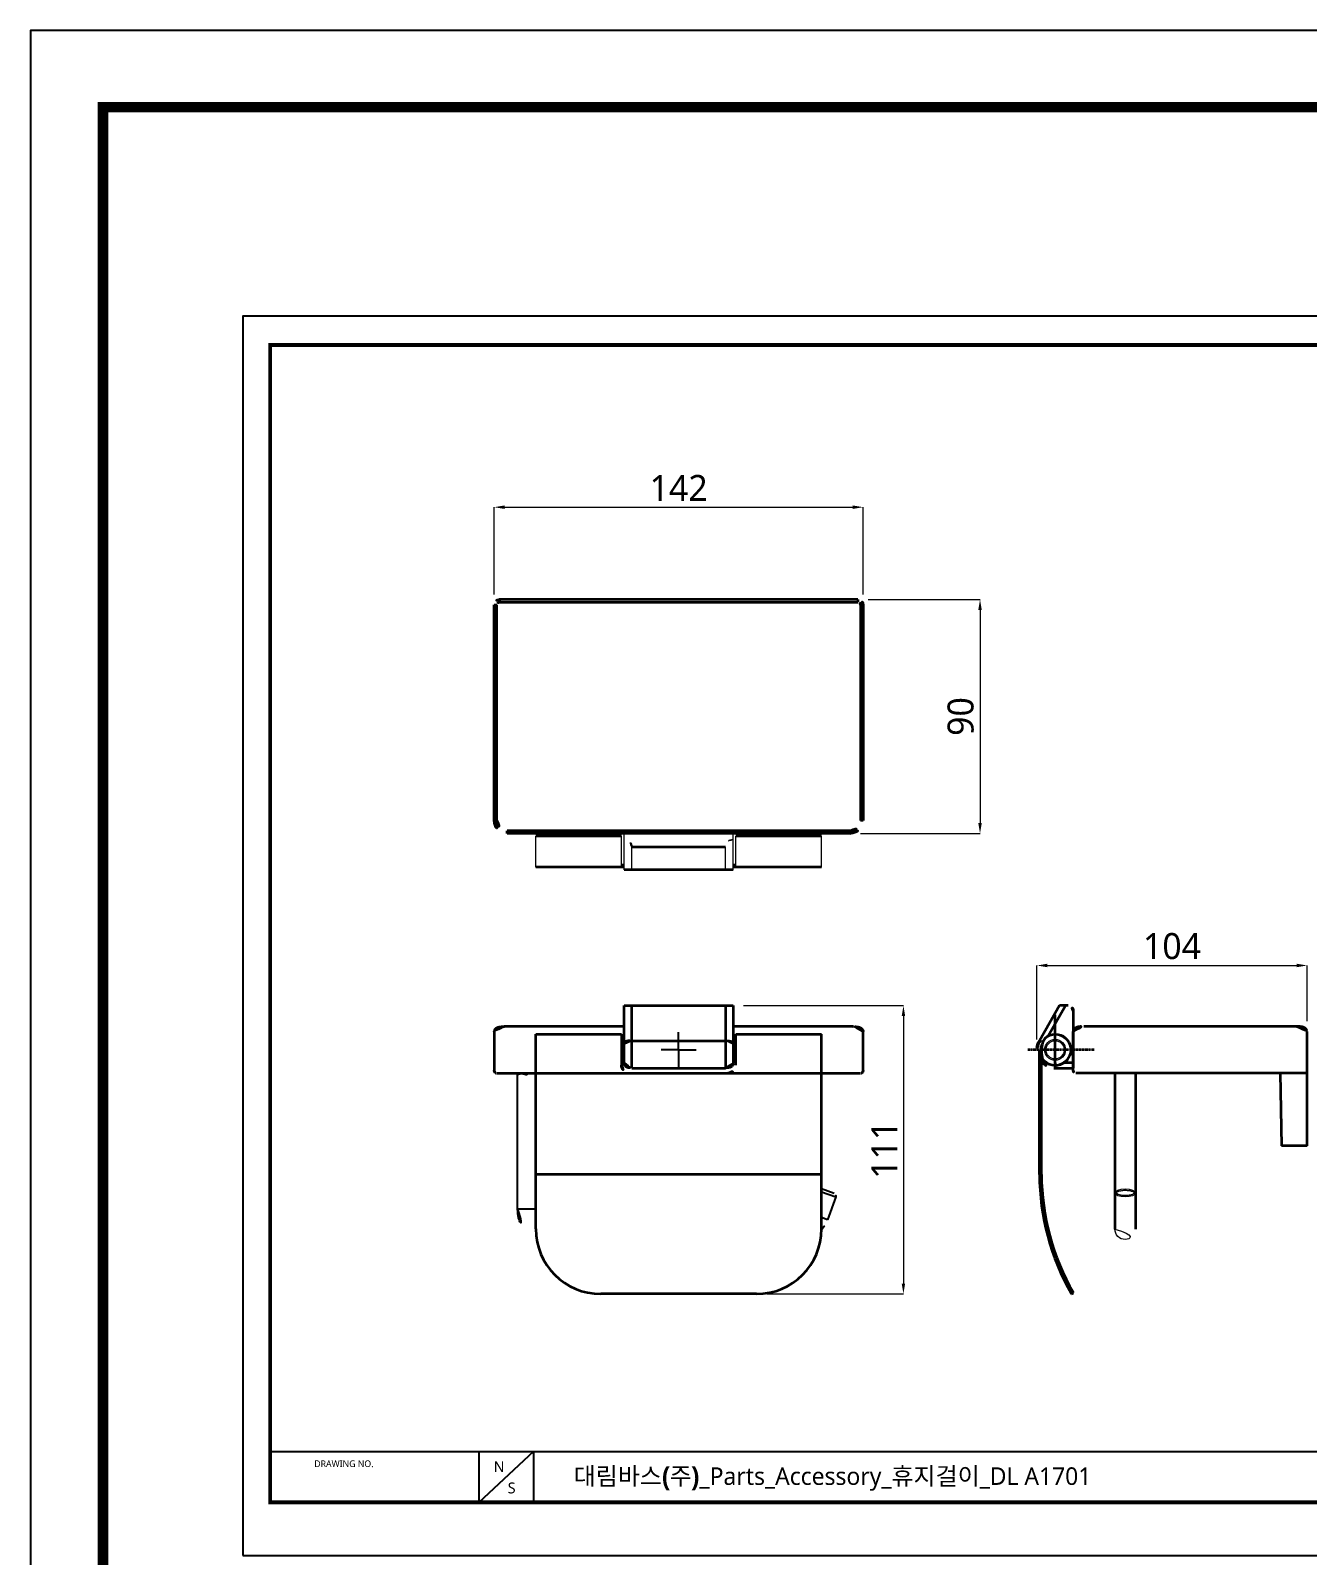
# Model space of a CAD drawing. Extents: x 16296675745 to 16296677481, y -37409619395 to -37409618123.
# Drawn here: x 16296675745 to 16296676237, y -37409618710 to -37409618123 of the extents above; entities that cross this region are included whole.
import ezdxf

# ---------------------------------------------------------------- set-up
doc = ezdxf.new("R2010")
doc.units = 0
doc.header["$LTSCALE"] = 10
doc.header["$MEASUREMENT"] = 0
doc.header["$PDMODE"] = 3
doc.header["$PDSIZE"] = -10
doc.linetypes.add('CENTER', pattern=[2, 1.25, -0.25, 0.25, -0.25])
doc.linetypes.add('HIDDEN', pattern=[0.375, 0.25, -0.125])
doc.layers.get('0').update_dxf_attribs({"linetype": 'CONTINUOUS'})
doc.layers.get('DEFPOINTS').update_dxf_attribs({"linetype": 'CONTINUOUS'})
doc.layers.add('中心线', color=1, linetype='CENTER')
doc.layers.add('标尺线', color=82, linetype='CONTINUOUS', lineweight=18)
doc.layers.add('粗实线', color=7, linetype='CONTINUOUS', lineweight=35)
doc.styles.add('Daelim Dimension', font='')
doc.styles.get('Daelim Dimension').set_extended_font_data('NanumGothic')
doc.dimstyles.new('DEFAULT', dxfattribs={"dimscale": 2, "dimtxt": 2, "dimasz": 2, "dimexe": 0, "dimexo": 2, "dimgap": 1, "dimtad": 1, "dimdec": 1, "dimzin": 9, "dimdsep": 46, "dimtxsty": 'Daelim Dimension', "dimcen": 0.5, "dimclrd": 252, "dimclre": 252, "dimclrt": 3, "dimadec": 1, "dimazin": 0, "dimtfac": 1, "dimtdec": 1, "dimtix": 1, "dimtmove": 0, "dimatfit": 3, "dimfxl": 1, "dimtolj": 1, "dimtzin": 1, "dimlwd": 9, "dimlwe": 9, "dimarcsym": 0})

# ---------------------------------------------------------------- blocks, each defined once
blk = doc.blocks.new('*D21')
at = {"layer": 'DEFPOINTS', "color": 0, "transparency": 16777216}
for p in [(16296676015.557819, -37409618498.558228), (16296676024.557819, -37409618609.506737), (16296676081.08321, -37409618609.506737)]:
    blk.add_point(p, dxfattribs=at)
at = {"layer": '标尺线', "color": 5, "lineweight": 9, "transparency": 16777216}
for p, q in [((16296676019.557819, -37409618498.558228), (16296676081.08321, -37409618498.558228)), ((16296676081.08321, -37409618502.558228), (16296676081.08321, -37409618605.506737)), ((16296676028.557819, -37409618609.506737), (16296676081.08321, -37409618609.506737))]:
    blk.add_line(p, q, dxfattribs=at)
at = {"layer": '标尺线', "color": 5, "transparency": 16777216}
for points in [[(16296676080.41654, -37409618502.558228), (16296676081.74987, -37409618502.558228), (16296676081.08321, -37409618498.558228)], [(16296676080.41654, -37409618605.506737), (16296676081.74987, -37409618605.506737), (16296676081.08321, -37409618609.506737)]]:
    blk.add_solid(points, dxfattribs=at)
at = {"layer": '标尺线', "color": 7, "transparency": 16777216, "insert": (16296676073.747021, -37409618554.032494), "char_height": 10, "attachment_point": 5, "rotation": 90, "style": 'Daelim Dimension'}
blk.add_mtext('\\A1;111', dxfattribs=at)
blk = doc.blocks.new('*D22')
at = {"layer": 'DEFPOINTS', "color": 0, "transparency": 16777216}
for p in [(16296676236.48192, -37409618483.093971), (16296676236.48192, -37409618508.558228), (16296676132.48192, -37409618515.558228)]:
    blk.add_point(p, dxfattribs=at)
at = {"layer": '标尺线', "color": 5, "lineweight": 9, "transparency": 16777216}
for p, q in [((16296676132.48192, -37409618511.558228), (16296676132.48192, -37409618483.093971)), ((16296676136.48192, -37409618483.093971), (16296676232.48192, -37409618483.093971)), ((16296676236.48192, -37409618504.558228), (16296676236.48192, -37409618483.093971))]:
    blk.add_line(p, q, dxfattribs=at)
at = {"layer": '标尺线', "color": 5, "transparency": 16777216}
for points in [[(16296676136.48192, -37409618482.427307), (16296676136.48192, -37409618483.760643), (16296676132.48192, -37409618483.093971)], [(16296676232.48192, -37409618482.427307), (16296676232.48192, -37409618483.760643), (16296676236.48192, -37409618483.093971)]]:
    blk.add_solid(points, dxfattribs=at)
at = {"layer": '标尺线', "color": 7, "transparency": 16777216, "insert": (16296676184.48192, -37409618475.686249), "char_height": 10, "attachment_point": 5, "style": 'Daelim Dimension'}
blk.add_mtext('\\A1;104', dxfattribs=at)
blk = doc.blocks.new('*D23')
at = {"color": 5, "lineweight": 9, "ltscale": 0.5, "transparency": 16777216}
for p, q in [((16296675923.557819, -37409618340.267403), (16296675923.557819, -37409618306.704643)), ((16296675927.557819, -37409618306.704643), (16296676061.557819, -37409618306.704643)), ((16296676065.557819, -37409618340.267403), (16296676065.557819, -37409618306.704643))]:
    blk.add_line(p, q, dxfattribs=at)
at = {"color": 5, "ltscale": 0.5, "transparency": 16777216}
for points in [[(16296675927.557819, -37409618306.037979), (16296675927.557819, -37409618307.371307), (16296675923.557819, -37409618306.704643)], [(16296676061.557819, -37409618306.037979), (16296676061.557819, -37409618307.371307), (16296676065.557819, -37409618306.704643)]]:
    blk.add_solid(points, dxfattribs=at)
at = {"layer": 'DEFPOINTS', "color": 0, "ltscale": 0.5, "transparency": 16777216}
for p in [(16296676065.557819, -37409618306.704643), (16296675923.557819, -37409618344.267403), (16296676065.557819, -37409618344.267403)]:
    blk.add_point(p, dxfattribs=at)
at = {"color": 7, "ltscale": 0.5, "transparency": 16777216, "insert": (16296675994.557819, -37409618299.311234), "char_height": 10, "attachment_point": 5, "style": 'Daelim Dimension'}
blk.add_mtext('\\A1;142', dxfattribs=at)
blk = doc.blocks.new('*D24')
at = {"color": 5, "lineweight": 9, "ltscale": 0.5, "transparency": 16777216}
for p, q in [((16296676067.55782, -37409618342.2674), (16296676110.5754, -37409618342.2674)), ((16296676110.5754, -37409618346.2674), (16296676110.5754, -37409618428.2674)), ((16296676064.55782, -37409618432.2674), (16296676110.5754, -37409618432.2674))]:
    blk.add_line(p, q, dxfattribs=at)
at = {"color": 5, "ltscale": 0.5, "transparency": 16777216}
for points in [[(16296676109.90873, -37409618346.2674), (16296676111.24206, -37409618346.2674), (16296676110.5754, -37409618342.2674)], [(16296676109.90873, -37409618428.2674), (16296676111.24206, -37409618428.2674), (16296676110.5754, -37409618432.2674)]]:
    blk.add_solid(points, dxfattribs=at)
at = {"layer": 'DEFPOINTS', "color": 0, "ltscale": 0.5, "transparency": 16777216}
for p in [(16296676063.55782, -37409618342.2674), (16296676060.55782, -37409618432.2674), (16296676110.5754, -37409618432.2674)]:
    blk.add_point(p, dxfattribs=at)
at = {"color": 7, "ltscale": 0.5, "transparency": 16777216, "insert": (16296676103.13191, -37409618387.2674), "char_height": 10, "attachment_point": 5, "rotation": 90, "style": 'Daelim Dimension'}
blk.add_mtext('\\A1;90', dxfattribs=at)

msp = doc.modelspace()

# ---------------------------------------------------------------- linework, layer by layer
at = {"color": 7, "linetype": 'Continuous'}
for p, q in [((16296675932.557819, -37409618525.094131), (16296675934.557819, -37409618524.558228)), ((16296675932.557819, -37409618576.858231), (16296675932.557819, -37409618525.094131)), ((16296675939.203569, -37409618524.558228), (16296675934.557819, -37409618524.558228)), ((16296676054.43811, -37409618570.884293), (16296676049.557819, -37409618569.108009)), ((16296676049.557819, -37409618570.172188), (16296676055.03578, -37409618572.166)), ((16296676055.03578, -37409618572.166), (16296676051.834129, -37409618580.962471)), ((16296675939.557819, -37409618576.858231), (16296675932.557819, -37409618576.858231)), ((16296676051.834129, -37409618580.962471), (16296676049.557819, -37409618580.133957))]:
    msp.add_line(p, q, dxfattribs=at)
at = {"color": 5}
msp.add_line((16296675837.303169, -37409618670.210129), (16296676361.49045, -37409618670.210129), dxfattribs=at)
at = {"color": 5, "ltscale": 40}
for p, q in [((16296675917.653851, -37409618670.210129), (16296675917.653851, -37409618689.826469)), ((16296675917.653851, -37409618670.210129), (16296675917.653851, -37409618689.826469)), ((16296675938.648211, -37409618670.210129), (16296675917.653851, -37409618689.826469)), ((16296675938.648211, -37409618670.210129), (16296675917.653851, -37409618689.826469)), ((16296675938.648211, -37409618670.210129), (16296675938.648211, -37409618689.826469)), ((16296675938.648211, -37409618670.210129), (16296675938.648211, -37409618689.826469))]:
    msp.add_line(p, q, dxfattribs=at)
at = {"ltscale": 0.5}
for points in [[(16296675745.032089, -37409619395.241547), (16296677481.032089, -37409619395.241547), (16296677481.032089, -37409618123.241547), (16296675745.032089, -37409618123.241547)], [(16296675826.83497, -37409618710.177017), (16296676477.83497, -37409618710.177017), (16296676477.83497, -37409618233.177017), (16296675826.83497, -37409618233.177017)]]:
    msp.add_lwpolyline(points, close=True, dxfattribs=at)
at = {"color": 5, "linetype": 'ByBlock', "lineweight": 200}
for points, const_width in [([(16296675772.947269, -37409619340.775627), (16296677452.947269, -37409619340.775627), (16296677452.947269, -37409618152.775627), (16296675772.947269, -37409618152.775627)], 4), ([(16296675837.303169, -37409618689.752296), (16296676467.303169, -37409618689.752296), (16296676467.303169, -37409618244.252296), (16296675837.303169, -37409618244.252296)], 1.5)]:
    msp.add_lwpolyline(points, close=True, dxfattribs=dict(at, const_width=const_width))
at = {"color": 7, "linetype": 'Continuous'}
for centre, radius, start, end in [((16296676054.09609, -37409618571.823982), 1, 340.000124804, 69.999844665), ((16296675944.557819, -37409618576.858231), 12, 180, 246.562503211), ((16296676040.557819, -37409618576.858231), 12, 318.578137155, 340.000124804)]:
    msp.add_arc(centre, radius, start, end, dxfattribs=at)
msp.add_ellipse((16296675936.557819, -37409618522.82618), major_axis=(3.999994, 0.000002), ratio=0.5773512789, start_param=4.0651943126, end_param=5.4351244808, dxfattribs=at)
at = {"layer": '中心线', "color": 1, "linetype": 'CENTER'}
for q in [(16296675994.557819, -37409618508.808228), (16296675987.807819, -37409618515.558228), (16296675994.557819, -37409618522.308228), (16296676001.307819, -37409618515.558228)]:
    msp.add_line((16296675994.557819, -37409618515.558228), q, dxfattribs=at)
at = {"layer": '标尺线', "color": 7}
for p, q in [((16296675939.557819, -37409618445.267403), (16296675939.557819, -37409618433.267403)), ((16296675972.557819, -37409618445.267403), (16296675972.557819, -37409618433.267403)), ((16296675973.557819, -37409618446.267403), (16296675973.557819, -37409618432.267403)), ((16296676015.557819, -37409618446.267403), (16296676015.557819, -37409618432.267403)), ((16296676016.557819, -37409618445.267403), (16296676016.557819, -37409618433.267403)), ((16296676049.557819, -37409618445.267403), (16296676049.557819, -37409618433.267403)), ((16296675976.557819, -37409618446.267403), (16296675976.557819, -37409618437.567398)), ((16296676012.557819, -37409618446.267403), (16296676012.557819, -37409618437.567398))]:
    msp.add_line(p, q, dxfattribs=at)
for radius in [5.745636, 4, 3.5]:
    msp.add_circle((16296676139.48192, -37409618515.558228), radius, dxfattribs=at)
for centre, radius, start, end in [((16296675973.557819, -37409618437.567398), 3, 0, 90), ((16296676015.557819, -37409618437.567398), 3, 90, 180), ((16296676166.48192, -37409618584.558228), 4, 180, 0)]:
    msp.add_arc(centre, radius, start, end, dxfattribs=at)
msp.add_ellipse((16296676166.48192, -37409618570.637009), major_axis=(-4, 0), ratio=0.3822492089, dxfattribs=at)
msp.add_open_spline([(16296676162.98192, -37409618570.637009), (16296676162.98192, -37409618570.65062), (16296676162.98349, -37409618570.666183), (16296676163.01491, -37409618570.730431), (16296676163.046749, -37409618570.777718), (16296676163.159691, -37409618570.88916), (16296676163.240191, -37409618570.952553), (16296676163.566271, -37409618571.153862), (16296676163.894819, -37409618571.291557), (16296676164.688801, -37409618571.507874), (16296676165.153839, -37409618571.58802), (16296676166.134399, -37409618571.67263), (16296676166.649719, -37409618571.677269), (16296676167.720261, -37409618571.604843), (16296676168.268209, -37409618571.513939), (16296676169.08007, -37409618571.284798), (16296676169.379391, -37409618571.15995), (16296676169.740749, -37409618570.945068), (16296676169.84553, -37409618570.855751), (16296676169.950939, -37409618570.731903), (16296676169.96962, -37409618570.691719), (16296676169.98402, -37409618570.64431), (16296676169.98385, -37409618570.636047), (16296676169.975269, -37409618570.596817), (16296676169.96306, -37409618570.563072), (16296676169.887329, -37409618570.463333), (16296676169.823771, -37409618570.399658), (16296676169.64019, -37409618570.26535), (16296676169.520809, -37409618570.194817), (16296676169.04953, -37409618569.972252), (16296676168.596359, -37409618569.834312), (16296676167.561569, -37409618569.650673), (16296676166.98027, -37409618569.603683), (16296676165.823469, -37409618569.612984), (16296676165.24847, -37409618569.669296), (16296676164.238239, -37409618569.868721), (16296676163.80335, -37409618570.01342), (16296676163.322309, -37409618570.261208), (16296676163.19022, -37409618570.355942), (16296676163.04174, -37409618570.50032), (16296676163.00845, -37409618570.553467), (16296676162.983311, -37409618570.611862), (16296676162.98192, -37409618570.624992), (16296676162.98192, -37409618570.637009)], degree=3, knots=[0, 0, 0, 0, 0.1848033456, 0.1848033456, 0.3696066912, 0.3696066912, 0.5544100368, 0.5544100368, 0.9515950471, 0.9515950471, 1.3487800574, 1.3487800574, 1.7459650676, 1.7459650676, 2.2068116236, 2.2068116236, 2.5702924075, 2.5702924075, 2.8270461732, 2.8270461732, 3.0260462081, 3.0260462081, 3.2250462431, 3.2250462431, 3.424046278, 3.424046278, 3.623046313, 3.623046313, 3.8220463479, 3.8220463479, 4.2777279738, 4.2777279738, 4.7334095996, 4.7334095996, 5.1890912255, 5.1890912255, 5.6447728514, 5.6447728514, 5.9086495343, 5.9086495343, 6.1200715649, 6.1200715649, 6.2831853072, 6.2831853072, 6.2831853072, 6.2831853072], dxfattribs=at)
at = {"layer": '粗实线', "color": 7, "linetype": 'Continuous'}
for p, q in [((16296675923.557819, -37409618344.267403), (16296675924.557819, -37409618344.267403)), ((16296675923.557819, -37409618427.267403), (16296675923.557819, -37409618344.267403)), ((16296675924.557819, -37409618427.267403), (16296675924.557819, -37409618344.267403)), ((16296676063.557819, -37409618342.267403), (16296675925.557819, -37409618342.267403)), ((16296675925.557819, -37409618342.267403), (16296675925.557819, -37409618343.267403)), ((16296675925.557819, -37409618343.267403), (16296676063.557819, -37409618343.267403)), ((16296676063.557819, -37409618342.267403), (16296676063.557819, -37409618343.267403)), ((16296676064.557819, -37409618344.267403), (16296676064.557819, -37409618427.267403)), ((16296676065.557819, -37409618344.267403), (16296676064.557819, -37409618344.267403)), ((16296676065.557819, -37409618344.267403), (16296676065.557819, -37409618427.267403)), ((16296675923.557819, -37409618427.267403), (16296675924.557819, -37409618427.267403)), ((16296676065.557819, -37409618427.267403), (16296676064.557819, -37409618427.267403)), ((16296676060.557819, -37409618431.267403), (16296675928.557819, -37409618431.267403)), ((16296675928.557819, -37409618432.267403), (16296675928.557819, -37409618431.267403)), ((16296676060.557819, -37409618432.267403), (16296675928.557819, -37409618432.267403)), ((16296675972.557819, -37409618433.267403), (16296675939.557819, -37409618433.267403)), ((16296676049.557819, -37409618433.267403), (16296676016.557819, -37409618433.267403)), ((16296676060.557819, -37409618432.267403), (16296676060.557819, -37409618431.267403)), ((16296676012.557819, -37409618437.567398), (16296675976.557819, -37409618437.567398)), ((16296675973.557819, -37409618445.267403), (16296675939.557819, -37409618445.267403)), ((16296675973.557819, -37409618444.4674), (16296675972.557819, -37409618444.4674)), ((16296676016.557819, -37409618444.4674), (16296676015.557819, -37409618444.4674)), ((16296676049.557819, -37409618445.267403), (16296676015.557819, -37409618445.267403)), ((16296676015.557819, -37409618446.267403), (16296675973.557819, -37409618446.267403)), ((16296675973.557819, -37409618520.558228), (16296675973.557819, -37409618498.558228)), ((16296675973.557819, -37409618498.558228), (16296676015.557819, -37409618498.558228)), ((16296675976.557819, -37409618522.558228), (16296675976.557819, -37409618498.558228)), ((16296676012.557819, -37409618498.558228), (16296676012.557819, -37409618522.558228)), ((16296676015.557819, -37409618498.558228), (16296676015.557819, -37409618520.558228)), ((16296676141.21398, -37409618498.558228), (16296676133.41975, -37409618512.058228)), ((16296676136.854919, -37409618510.108337), (16296676143.52338, -37409618498.558228)), ((16296676144.48192, -37409618498.558228), (16296676141.21398, -37409618498.558228)), ((16296676146.48192, -37409618500.558228), (16296676146.48192, -37409618522.558228)), ((16296675923.557819, -37409618508.558228), (16296675923.557819, -37409618523.558228)), ((16296675973.557819, -37409618506.558228), (16296675927.557819, -37409618506.558228)), ((16296675939.557819, -37409618509.508232), (16296675972.557819, -37409618509.508232)), ((16296675939.557819, -37409618584.506737), (16296675939.557819, -37409618509.5084)), ((16296675972.557819, -37409618509.5084), (16296675972.557819, -37409618521.508232)), ((16296676061.557819, -37409618506.558228), (16296676015.557819, -37409618506.558228)), ((16296676016.557819, -37409618509.508232), (16296676049.557819, -37409618509.508232)), ((16296676016.557819, -37409618521.508232), (16296676016.557819, -37409618509.5084)), ((16296676049.557819, -37409618584.506737), (16296676049.557819, -37409618509.5084)), ((16296676065.557819, -37409618523.558228), (16296676065.557819, -37409618508.558228)), ((16296676146.48192, -37409618523.558228), (16296676146.48192, -37409618508.558228)), ((16296676232.48192, -37409618506.558228), (16296676150.48192, -37409618506.558228)), ((16296676236.48192, -37409618552.558228), (16296676236.48192, -37409618508.558228)), ((16296675976.557819, -37409618512.058228), (16296676012.557819, -37409618512.058228)), ((16296676134.24247, -37409618512.533234), (16296676133.41975, -37409618512.058228)), ((16296676133.431919, -37409618563.560944), (16296676133.431919, -37409618515.558228)), ((16296676134.23192, -37409618563.558228), (16296676134.23192, -37409618517.892723)), ((16296676134.961849, -37409618519.105232), (16296676134.74515, -37409618519.32193)), ((16296676139.48192, -37409618520.558228), (16296676139.48192, -37409618522.558228)), ((16296676146.48192, -37409618520.558228), (16296676142.88817, -37409618520.558228)), ((16296675924.557819, -37409618524.558228), (16296676064.557819, -37409618524.558228)), ((16296675975.557819, -37409618524.508232), (16296676013.557819, -37409618524.508232)), ((16296675976.557819, -37409618522.558228), (16296676012.557819, -37409618522.558228)), ((16296676139.48192, -37409618522.558228), (16296676146.48192, -37409618522.558228)), ((16296676236.48192, -37409618524.558228), (16296676147.48192, -37409618524.558228)), ((16296676162.48192, -37409618524.558228), (16296676162.48192, -37409618584.558228)), ((16296676170.48192, -37409618524.558228), (16296676170.48192, -37409618584.558228)), ((16296676226.16773, -37409618524.558228), (16296676226.656481, -37409618552.558228)), ((16296676236.48192, -37409618552.558228), (16296676226.656481, -37409618552.558228)), ((16296676049.557819, -37409618563.560944), (16296675939.557819, -37409618563.560944)), ((16296676024.557819, -37409618609.506737), (16296675964.557819, -37409618609.506737)), ((16296676145.813499, -37409618609.506737), (16296676146.506321, -37409618609.106743))]:
    msp.add_line(p, q, dxfattribs=at)
at = {"layer": '粗实线', "color": 1, "linetype": 'CENTER', "ltscale": 0.008471}
for p, q in [((16296676139.48192, -37409618523.06823), (16296676139.48192, -37409618502.048233)), ((16296676154.49192, -37409618515.558228), (16296676128.97192, -37409618515.558228))]:
    msp.add_line(p, q, dxfattribs=at)
at = {"layer": '粗实线', "color": 7, "linetype": 'Continuous'}
for centre, radius, start, end in [((16296675925.557819, -37409618344.267403), 2, 90, 180), ((16296675925.557819, -37409618344.267403), 1, 90, 180), ((16296676063.557819, -37409618344.267403), 2, 0, 90), ((16296676063.557819, -37409618344.267403), 1, 0, 90), ((16296675928.557819, -37409618427.267403), 5, 180, 270), ((16296675928.557819, -37409618427.267403), 4, 180, 270), ((16296676060.557819, -37409618427.267403), 5, 270, 0), ((16296676060.557819, -37409618427.267403), 4, 270, 0), ((16296676144.48192, -37409618500.558228), 2, 0, 90), ((16296676139.48192, -37409618515.558228), 6.05, 218.469680079, 180), ((16296676139.48192, -37409618515.558228), 7, 150.000014923, 210.198595729), ((16296675975.557819, -37409618521.508232), 3, 180, 270), ((16296676013.557819, -37409618521.508232), 3, 270, 0), ((16296676139.48192, -37409618515.558228), 7, 221.409629007, 270), ((16296676227.229771, -37409618562.925301), 93.8, 180.388176256, 209.77562378), ((16296676227.229771, -37409618562.925301), 93, 180.389924744, 209.773617664), ((16296675964.557819, -37409618584.506737), 25, 180, 270), ((16296676024.557819, -37409618584.506737), 25, 270, 0)]:
    msp.add_arc(centre, radius, start, end, dxfattribs=at)
at = {"layer": '粗实线', "color": 8, "linetype": 'HIDDEN'}
for centre, radius, start, end in [((16296675924.613279, -37409618523.665176), 1.046521, 193.568265787, 199.144380783), ((16296675924.314739, -37409618523.801643), 0.716652, 213.938607697, 237.472449585), ((16296675924.45961, -37409618523.470963), 1.079496, 252.588240556, 256.833787995), ((16296676064.656031, -37409618523.470963), 1.079496, 283.166212005, 287.411759444), ((16296676064.8009, -37409618523.801643), 0.716652, 302.527550415, 326.061392303), ((16296676064.502359, -37409618523.665176), 1.046521, 340.855619217, 346.431734213)]:
    msp.add_arc(centre, radius, start, end, dxfattribs=at)
at = {"layer": '粗实线', "color": 7, "linetype": 'Continuous'}
for points, knots in [([(16296675927.557819, -37409618506.558228), (16296675927.143471, -37409618506.558228), (16296675926.315319, -37409618506.589653), (16296675925.286079, -37409618506.759232), (16296675924.50979, -37409618507.056023), (16296675924.073441, -37409618507.350113), (16296675923.804399, -37409618507.66848), (16296675923.608801, -37409618508.036133), (16296675923.557819, -37409618508.351967), (16296675923.557819, -37409618508.558228)], [0, 0, 0, 0, 0.2502706237, 0.5002917244, 0.6253758776, 0.750257253, 0.8128452934, 0.8754156984, 1, 1, 1, 1]), ([(16296676065.557819, -37409618508.558228), (16296676065.557819, -37409618508.351967), (16296676065.50684, -37409618508.03614), (16296676065.311251, -37409618507.668518), (16296676065.042219, -37409618507.350151), (16296676064.60589, -37409618507.05603), (16296676063.82959, -37409618506.759247), (16296676062.800329, -37409618506.589653), (16296676061.97217, -37409618506.558228), (16296676061.557819, -37409618506.558228)], [0, 0, 0, 0, 0.1245800098, 0.1871463225, 0.2497309587, 0.3746148396, 0.4997006023, 0.7497256384, 1, 1, 1, 1]), ([(16296676146.48192, -37409618508.558228), (16296676146.48192, -37409618508.351967), (16296676146.5329, -37409618508.03614), (16296676146.728491, -37409618507.668518), (16296676146.99752, -37409618507.350151), (16296676147.433849, -37409618507.05603), (16296676148.210159, -37409618506.759247), (16296676149.23941, -37409618506.589653), (16296676150.06757, -37409618506.558228), (16296676150.48192, -37409618506.558228)], [0, 0, 0, 0, 0.1245800098, 0.1871463225, 0.2497309587, 0.3746148396, 0.4997006023, 0.7497256384, 1, 1, 1, 1]), ([(16296676232.48192, -37409618506.558228), (16296676232.89628, -37409618506.558228), (16296676233.72443, -37409618506.589653), (16296676234.753679, -37409618506.759239), (16296676235.52997, -37409618507.056023), (16296676235.966299, -37409618507.350121), (16296676236.23534, -37409618507.668488), (16296676236.430941, -37409618508.036133), (16296676236.48192, -37409618508.351967), (16296676236.48192, -37409618508.558228)], [0, 0, 0, 0, 0.250272139, 0.5002949948, 0.6253792244, 0.7502592967, 0.8128459927, 0.8754158414, 1, 1, 1, 1]), ([(16296675973.557819, -37409618513.058228), (16296675973.557819, -37409618512.97168), (16296675973.59795, -37409618512.780144), (16296675973.81185, -37409618512.533546), (16296675974.149969, -37409618512.352074), (16296675974.572531, -37409618512.223778), (16296675975.0455, -37409618512.139503), (16296675975.711229, -37409618512.071571), (16296675976.218439, -37409618512.058228), (16296675976.557819, -37409618512.058228)], [0, 0, 0, 0, 0.0762844741, 0.1654516207, 0.2780908006, 0.4105054761, 0.5534044259, 0.7008881731, 1, 1, 1, 1]), ([(16296676015.557819, -37409618513.058228), (16296676015.557819, -37409618512.97168), (16296676015.517679, -37409618512.780144), (16296676015.303789, -37409618512.533546), (16296676014.96566, -37409618512.352074), (16296676014.54311, -37409618512.223778), (16296676014.070141, -37409618512.139503), (16296676013.404409, -37409618512.071564), (16296676012.89719, -37409618512.058228), (16296676012.557819, -37409618512.058228)], [0, 0, 0, 0, 0.0762844732, 0.1654515875, 0.2780907331, 0.4105054001, 0.5534043608, 0.7008881273, 1, 1, 1, 1]), ([(16296675973.557819, -37409618520.558228), (16296675973.557819, -37409618520.72834), (16296675973.59004, -37409618521.070351), (16296675973.778049, -37409618521.553833), (16296675974.117729, -37409618521.947342), (16296675974.555611, -37409618522.219917), (16296675975.03801, -37409618522.393913), (16296675975.70579, -37409618522.530884), (16296675976.21785, -37409618522.558228), (16296675976.557819, -37409618522.558228)], [0, 0, 0, 0, 0.1250401182, 0.2500150224, 0.3749577121, 0.4999964581, 0.6250516946, 0.7501015928, 1, 1, 1, 1]), ([(16296676012.557819, -37409618522.558228), (16296676012.897909, -37409618522.558228), (16296676013.410101, -37409618522.530769), (16296676014.078011, -37409618522.393768), (16296676014.56036, -37409618522.219803), (16296676014.99806, -37409618521.947166), (16296676015.3375, -37409618521.55368), (16296676015.525539, -37409618521.070312), (16296676015.557819, -37409618520.728333), (16296676015.557819, -37409618520.558228)], [0, 0, 0, 0, 0.249988824, 0.3750625908, 0.5001102983, 0.6250926294, 0.7500068315, 0.8749617705, 1, 1, 1, 1])]:
    msp.add_open_spline(points, degree=3, knots=knots, dxfattribs=at)
at = {"layer": '粗实线', "color": 8, "linetype": 'HIDDEN'}
for points in [[(16296675923.557819, -37409618508.558228), (16296675923.557819, -37409618508.425758), (16296675923.57225, -37409618508.292343), (16296675923.6022, -37409618508.163307)], [(16296676065.513241, -37409618508.162514), (16296676065.543329, -37409618508.291786), (16296676065.557819, -37409618508.425484), (16296676065.557819, -37409618508.558228)], [(16296675923.557819, -37409618523.558228), (16296675923.557819, -37409618523.688438), (16296675923.57053, -37409618523.805923), (16296675923.595961, -37409618523.910698)], [(16296675923.62463, -37409618524.008377), (16296675923.649521, -37409618524.079803), (16296675923.68137, -37409618524.144249), (16296675923.720181, -37409618524.201752)], [(16296675923.92981, -37409618524.406059), (16296675923.99115, -37409618524.44529), (16296675924.06007, -37409618524.476936), (16296675924.13658, -37409618524.500999)], [(16296675924.21372, -37409618524.522087), (16296675924.31637, -37409618524.546181), (16296675924.43107, -37409618524.558228), (16296675924.557819, -37409618524.558228)], [(16296676064.901911, -37409618524.522087), (16296676064.799259, -37409618524.546181), (16296676064.684561, -37409618524.558228), (16296676064.557819, -37409618524.558228)], [(16296676065.18582, -37409618524.406059), (16296676065.124491, -37409618524.44529), (16296676065.055559, -37409618524.476936), (16296676064.97905, -37409618524.500999)], [(16296676065.490999, -37409618524.008377), (16296676065.46611, -37409618524.079803), (16296676065.434259, -37409618524.144249), (16296676065.39546, -37409618524.201752)], [(16296676065.557819, -37409618523.558228), (16296676065.557819, -37409618523.688438), (16296676065.545099, -37409618523.805923), (16296676065.51967, -37409618523.910698)]]:
    msp.add_open_spline(points, degree=3, dxfattribs=at)
msp.add_open_spline([(16296676061.557819, -37409618506.558228), (16296676061.615589, -37409618506.558228), (16296676061.844851, -37409618506.559441), (16296676062.0741, -37409618506.56591), (16296676062.245371, -37409618506.574417)], degree=3, knots=[0, 0, 0, 0, 0.2520113998, 1, 1, 1, 1], dxfattribs=at)
at = {"layer": '粗实线', "color": 7, "linetype": 'Continuous'}
for points in [[(16296675923.557819, -37409618523.558228), (16296675923.557819, -37409618524.224899), (16296675923.89115, -37409618524.558228), (16296675924.557819, -37409618524.558228)], [(16296676065.557819, -37409618523.558228), (16296676065.557819, -37409618524.224899), (16296676065.22448, -37409618524.558228), (16296676064.557819, -37409618524.558228)], [(16296676146.48192, -37409618523.558228), (16296676146.48192, -37409618524.224899), (16296676146.81526, -37409618524.558228), (16296676147.48192, -37409618524.558228)]]:
    msp.add_open_spline(points, degree=3, dxfattribs=at)

# ---------------------------------------------------------------- texts
at = {"color": 5, "ltscale": 40, "style": 'Daelim Dimension'}
msp.add_text('DRAWING NO.', height=2.56901127, dxfattribs=at).set_placement((16296675854.27607, -37409618676.144814))
at = {"char_height": 4.204124, "width": 5.86731056, "attachment_point": 1, "style": 'Daelim Dimension'}
for s, insert in [('N', (16296675923.36404, -37409618673.88784)), ('S', (16296675928.770189, -37409618682.065361))]:
    msp.add_mtext(s, dxfattribs=dict(at, insert=insert))
at = {"color": 2, "insert": (16296675954.17543, -37409618676.256248), "char_height": 6.75662715, "width": 260.66283526, "attachment_point": 1, "style": 'Daelim Dimension'}
msp.add_mtext('{\\fPretendard Variable SemiBold|b0|i0|c129|p2;대림바스(주)}_Parts_Accessory_{\\fGulim|b0|i0|c129|p50;휴지걸이}_DL A1701', dxfattribs=at)

# ---------------------------------------------------------------- dimensions: what is measured, and where the dimension line sits
at = {"ltscale": 0.5}
dim = msp.add_linear_dim(base=(16296676065.557819, -37409618306.704643), p1=(16296675923.557819, -37409618344.267403), p2=(16296676065.557819, -37409618344.267403), dimstyle='DEFAULT', override={"dimtxt": 5, "dimclrd": 5, "dimclre": 5, "dimclrt": 7}, dxfattribs=at)
dim.commit()
dim.dimension.update_dxf_attribs({"geometry": '*D23', "text_midpoint": (16296675994.557819, -37409618299.311234)})
dim = msp.add_linear_dim(base=(16296676110.575399, -37409618432.267403), p1=(16296676063.557819, -37409618342.267403), p2=(16296676060.557819, -37409618432.267403), angle=90, dimstyle='DEFAULT', override={"dimtxt": 5, "dimclrd": 5, "dimclre": 5, "dimclrt": 7}, dxfattribs=at)
dim.commit()
dim.dimension.update_dxf_attribs({"geometry": '*D24', "text_midpoint": (16296676103.13191, -37409618387.267403)})
at = {"layer": '标尺线'}
dim = msp.add_linear_dim(base=(16296676236.48192, -37409618483.093971), p1=(16296676132.48192, -37409618515.558228), p2=(16296676236.48192, -37409618508.558228), dimstyle='DEFAULT', override={"dimtxt": 5, "dimclrd": 5, "dimclre": 5, "dimclrt": 7}, dxfattribs=at)
dim.commit()
dim.dimension.update_dxf_attribs({"geometry": '*D22', "text_midpoint": (16296676184.48192, -37409618475.686249)})
dim = msp.add_linear_dim(base=(16296676081.08321, -37409618609.506737), p1=(16296676015.557819, -37409618498.558228), p2=(16296676024.557819, -37409618609.506737), angle=90, dimstyle='DEFAULT', override={"dimtxt": 5, "dimdec": 0, "dimclrd": 5, "dimclre": 5, "dimclrt": 7}, dxfattribs=at)
dim.commit()
dim.dimension.update_dxf_attribs({"geometry": '*D21', "text_midpoint": (16296676073.747021, -37409618554.032494)})

doc.saveas('drawing.dxf')
